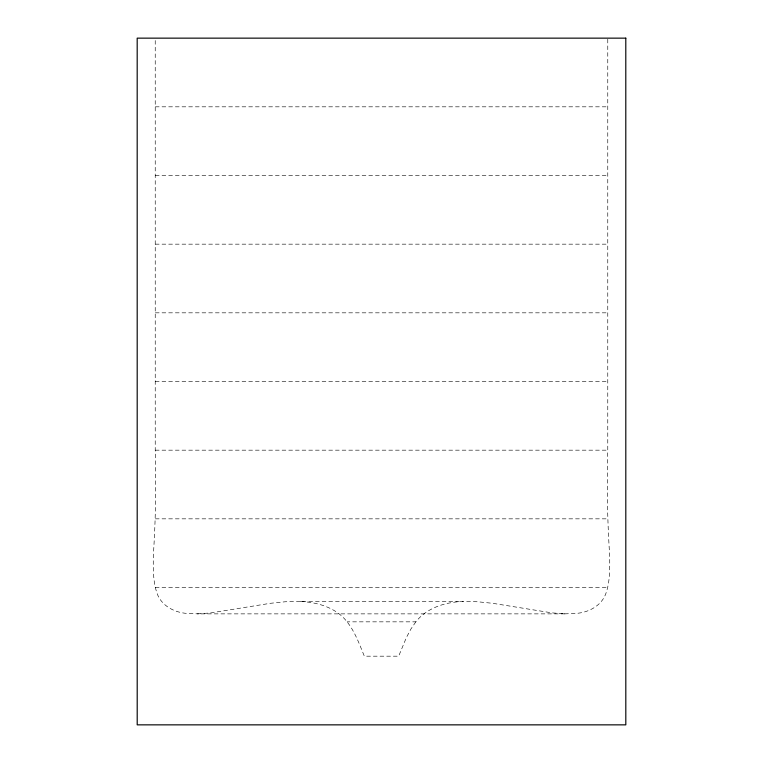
<?xml version="1.0" encoding="UTF-8"?>
<svg xmlns="http://www.w3.org/2000/svg" width="763" height="763" viewBox="0 0 763 763"><rect width="100%" height="100%" fill="white"/><g stroke="black" fill="none" stroke-linecap="round" stroke-linejoin="round"><path stroke-width="0.57" stroke-dasharray="3.81 2.86" d="M155.232 40.515L155.232 450.17C156.205 485.44 155.662 520.738 153.287 555.941C153.268 568.473 152.867 581.444 157.092 593.423C161.403 605.631 174.069 612.346 186.382 613.376L198.39 613.872M415.835 621.845L410.828 629.179L406.393 637.544L398.668 656.18L364.332 656.18C358.658 642.341 353.517 627.529 342.577 616.809C331.104 606.127 315.205 602.093 299.888 601.463L463.112 601.463C445.64 602.055 427.013 607.615 415.835 621.845L347.165 621.845M564.61 613.872L576.618 613.376C588.931 612.346 601.597 605.631 605.908 593.423C610.133 581.444 609.732 568.473 609.713 555.941C607.338 520.738 606.795 485.44 607.768 450.17L607.768 38.15M300.221 601.463L285.372 601.759L270.35 603.304L210.903 612.899L197.646 613.872L565.354 613.872L552.097 612.899L492.65 603.304L477.628 601.759L462.779 601.463M155.337 106.82L607.663 106.82M155.337 175.49L607.663 175.49M155.337 244.16L607.663 244.16M155.337 312.83L607.663 312.83M155.337 381.5L607.663 381.5M155.337 450.17L607.663 450.17M155.337 518.84L607.663 518.84M155.337 587.51L607.663 587.51"/><path stroke-width="1.14" d="M625.813 38.15L137.187 38.15L137.206 724.85L625.813 724.85L625.794 38.15"/></g></svg>
